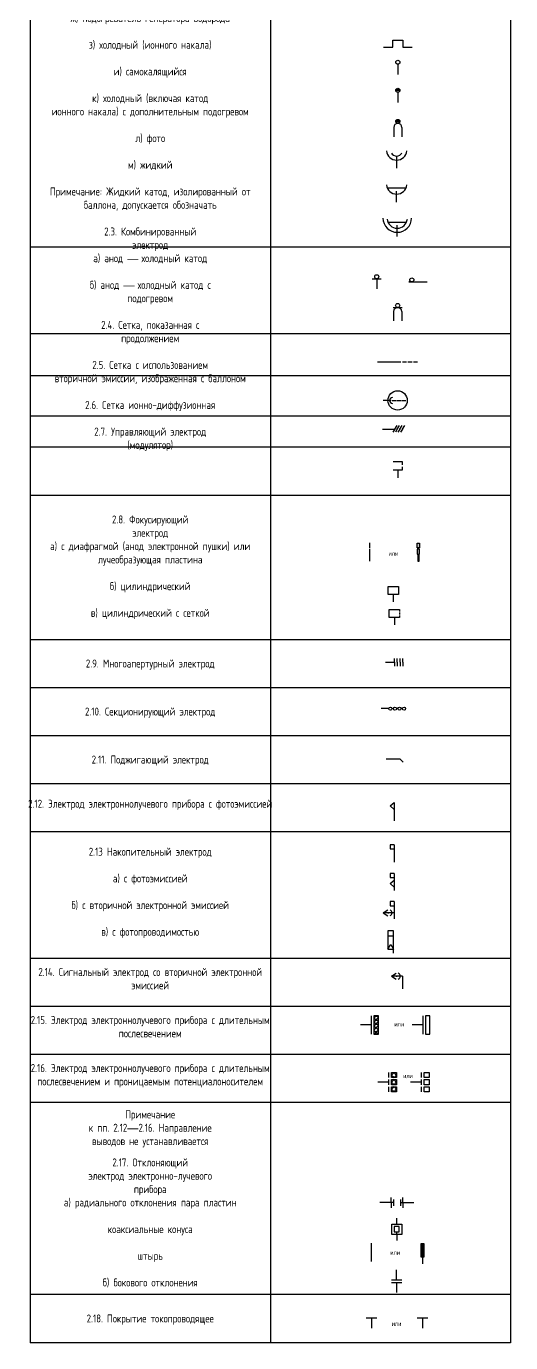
# Model space of a CAD drawing. Header units: millimetres. Extents: x -33 to 3443, y 207 to 2353.
# Drawn here: x -33 to 269, y 338 to 1160 of the extents above; entities that cross this region are included whole.
import ezdxf

# ---------------------------------------------------------------- set-up
doc = ezdxf.new("R2010")
doc.units = ezdxf.units.MM
doc.styles.get("Standard").update_dxf_attribs({"font": 'arial.ttf'})

msp = doc.modelspace()

# ---------------------------------------------------------------- hatches: boundary and pattern name
at = {"true_color": 0x000000}
h = msp.add_hatch(color=18, dxfattribs=at)
h.dxf.hatch_style = 1
h.paths.add_polyline_path([(197.37, 1120.23), (199.91, 1120.23, 1)])
h = msp.add_hatch(color=18, dxfattribs=at)
h.dxf.hatch_style = 1
h.paths.add_polyline_path([(197.37, 1100.74), (199.91, 1100.74, 1)])
h = msp.add_hatch(color=18, dxfattribs=at)
h.dxf.hatch_style = 1
h.paths.add_polyline_path([(212.19, 837.3), (210.79, 837.3), (210.79, 834.25), (212.19, 834.25)])
h.paths.add_polyline_path([(212.19, 833.49), (210.79, 833.49), (210.79, 830.37), (211.11, 830.37), (212.19, 830.37)])
h.paths.add_polyline_path([(211.9, 830.37), (211.14, 830.37), (211.14, 825.99), (211.9, 825.99)])
h = msp.add_hatch(color=18, dxfattribs=at)
h.dxf.hatch_style = 1
h.paths.add_polyline_path([(214.76, 399.68), (213.17, 399.68), (213.17, 391.11), (214.76, 391.11)])

# ---------------------------------------------------------------- linework, layer by layer
for p, q in [((-30.95, 2066.93), (-30.95, 337.7)), ((119.05, 2066.93), (119.05, 337.7)), ((269.05, 2066.93), (269.05, 337.7)), ((195.45, 1147.07), (195.45, 1151.52)), ((195.45, 1151.52), (201.8, 1151.52)), ((201.8, 1151.52), (201.8, 1147.07)), ((189.73, 1147.07), (195.45, 1147.07)), ((201.8, 1147.07), (207.51, 1147.07)), ((198.64, 1136.46), (198.64, 1130.11)), ((197.37, 1120.23), (199.91, 1120.23)), ((198.64, 1118.96), (198.64, 1112.6)), ((196.1, 1096.93), (196.1, 1091.21)), ((197.37, 1100.74), (199.91, 1100.74)), ((201.18, 1096.93), (201.18, 1091.21)), ((197.88, 1079.09), (197.88, 1071.47)), ((192.06, 1059.17), (203.7, 1059.17)), ((197.88, 1050.28), (197.88, 1057.26)), ((203.7, 1059.17), (203.7, 1059.17)), ((192.41, 1037.82), (204.06, 1037.82)), ((204.06, 1037.82), (204.06, 1037.82)), ((198.24, 1028.93), (198.24, 1035.91)), ((269.05, 1022.09), (-30.95, 1022.09)), ((182.68, 1002.41), (188.27, 1002.41)), ((185.47, 1002.41), (185.47, 996.06)), ((206.12, 1000.47), (205.49, 1000.47)), ((205.49, 1000.47), (216.92, 1000.47)), ((195.73, 984.48), (201.32, 984.48)), ((195.99, 981.94), (195.99, 976.22)), ((201.07, 981.94), (201.07, 976.22)), ((269.05, 967.95), (-30.95, 967.95)), ((185.9, 950.62), (200.51, 950.62)), ((201.46, 950.62), (204, 950.62)), ((204.95, 950.62), (207.49, 950.62)), ((208.44, 950.62), (210.99, 950.62)), ((269.05, 941.81), (-30.95, 941.81)), ((194.48, 926.42), (189.39, 926.42)), ((195.11, 926.42), (197.65, 926.42)), ((198.1, 926.42), (200.64, 926.42)), ((201.08, 926.42), (203.62, 926.42)), ((269.05, 916.64), (-30.95, 916.64)), ((189.07, 908.37), (196.69, 908.37)), ((196.69, 908.37), (195.49, 906.5)), ((196.69, 908.37), (198.16, 910.67)), ((198.28, 908.37), (197.08, 906.5)), ((198.28, 908.37), (199.75, 910.67)), ((199.86, 908.37), (198.66, 906.5)), ((199.86, 908.37), (201.34, 910.67)), ((201.45, 908.37), (200.25, 906.5)), ((201.45, 908.37), (202.93, 910.67)), ((269.05, 897.3), (-30.95, 897.3)), ((201.46, 888.14), (195.75, 888.14)), ((195.75, 883.06), (201.46, 883.06)), ((198.6, 883.06), (198.6, 877.97)), ((201.46, 886.23), (201.46, 888.14)), ((201.46, 883.06), (201.46, 884.96)), ((269.05, 866.93), (-30.95, 866.93)), ((181, 837.42), (181, 834.24)), ((181, 833.61), (181, 825.99)), ((210.79, 837.3), (212.19, 837.3)), ((210.79, 834.25), (210.79, 837.3)), ((212.19, 834.25), (210.79, 834.25)), ((210.79, 833.49), (210.79, 830.37)), ((212.19, 833.49), (210.79, 833.49)), ((212.19, 837.3), (212.19, 834.25)), ((212.19, 830.37), (212.19, 833.49)), ((210.79, 830.37), (212.19, 830.37)), ((210.79, 830.37), (211.11, 830.37)), ((211.14, 830.37), (211.14, 825.99)), ((211.14, 825.99), (211.9, 825.99)), ((211.9, 825.99), (211.9, 830.37)), ((192.63, 810.15), (198.99, 810.15)), ((192.63, 805.07), (192.63, 810.15)), ((198.99, 810.15), (198.99, 805.07)), ((198.99, 805.07), (192.63, 805.07)), ((195.81, 805.07), (195.81, 800.62)), ((193.27, 795.84), (199.62, 795.84)), ((193.27, 790.75), (193.27, 795.84)), ((199.62, 790.75), (193.27, 790.75)), ((196.45, 790.75), (196.45, 786.31)), ((199.62, 795.84), (199.62, 794.57)), ((199.62, 793.93), (199.62, 792.66)), ((199.62, 792.02), (199.62, 790.75)), ((269.05, 776.93), (-30.95, 776.93)), ((196.58, 762.83), (196.58, 765.24)), ((198.29, 762.83), (198.29, 765.24)), ((200.01, 762.83), (200.01, 765.24)), ((201.72, 762.83), (201.72, 765.24)), ((190.86, 762.83), (196.58, 762.83)), ((196.58, 762.83), (196.58, 760.41)), ((198.29, 762.83), (198.29, 760.41)), ((200.01, 762.83), (200.01, 760.41)), ((201.72, 762.83), (201.72, 760.41)), ((269.05, 746.93), (-30.95, 746.93)), ((193.02, 733.84), (188.26, 733.84)), ((269.05, 716.93), (-30.95, 716.93)), ((191.34, 702.48), (199.92, 702.48)), ((199.92, 702.48), (201.94, 700.46)), ((269.05, 686.93), (-30.95, 686.93)), ((193.9, 673.06), (196.44, 675.29)), ((196.44, 675.29), (196.44, 663.85)), ((193.9, 673.06), (196.44, 670.84)), ((269.05, 656.93), (-30.95, 656.93)), ((196.41, 648.7), (193.87, 648.7)), ((193.87, 648.7), (193.87, 646.16)), ((193.87, 646.16), (196.41, 646.16)), ((196.41, 648.7), (196.41, 637.9)), ((196.41, 630.92), (193.87, 630.92)), ((193.87, 630.92), (193.87, 628.38)), ((193.87, 628.38), (196.41, 628.38)), ((193.87, 624.54), (196.41, 626.76)), ((196.41, 630.92), (196.41, 620.12)), ((193.87, 624.54), (196.41, 622.31)), ((196.41, 613.27), (193.87, 613.27)), ((193.87, 613.27), (193.87, 610.73)), ((193.87, 610.73), (196.41, 610.73)), ((196.41, 613.27), (196.41, 602.48)), ((196.41, 610.73), (196.41, 606.29)), ((189.43, 606.29), (192.45, 608.19)), ((196.41, 606.29), (189.43, 606.29)), ((189.43, 606.29), (192.45, 604.38)), ((192.45, 606.29), (193.09, 606.29)), ((195.93, 594.98), (192.43, 594.98)), ((192.43, 594.98), (192.43, 583.55)), ((195.93, 581.01), (195.93, 594.98)), ((192.43, 591.81), (195.93, 591.81)), ((192.43, 583.55), (194.18, 586.41)), ((194.18, 586.41), (195.93, 583.55)), ((269.05, 577.7), (-30.95, 577.7)), ((192.43, 583.55), (195.93, 583.55)), ((194.62, 566.7), (197.64, 568.6)), ((201.6, 566.7), (194.62, 566.7)), ((194.62, 566.7), (197.64, 564.79)), ((197.64, 566.7), (198.27, 566.7)), ((201.6, 566.7), (201.6, 558.76)), ((269.05, 547.7), (-30.95, 547.7)), ((182.07, 536.21), (175.4, 536.21)), ((182.07, 541.93), (182.07, 530.49)), ((183.66, 541.93), (183.66, 530.49)), ((186.51, 541.93), (183.66, 541.93)), ((183.66, 540.66), (185.09, 541.93)), ((183.66, 540.66), (185.09, 539.39)), ((183.66, 538.12), (185.09, 539.39)), ((183.66, 538.12), (185.09, 536.85)), ((183.66, 535.58), (185.09, 536.85)), ((183.66, 535.58), (185.09, 534.31)), ((186.51, 540.66), (185.09, 541.93)), ((186.51, 540.66), (185.09, 539.39)), ((186.51, 538.12), (185.09, 539.39)), ((186.51, 538.12), (185.09, 536.85)), ((186.51, 535.58), (185.09, 536.85)), ((186.51, 535.58), (185.09, 534.31)), ((186.51, 530.49), (186.51, 541.93)), ((214.23, 536.21), (207.56, 536.21)), ((214.23, 541.93), (214.23, 530.49)), ((215.82, 541.93), (215.82, 530.49)), ((218.67, 541.93), (215.82, 541.93)), ((218.67, 530.49), (218.67, 541.93)), ((183.66, 533.04), (185.09, 534.31)), ((183.66, 533.04), (185.09, 531.77)), ((183.66, 530.49), (185.09, 531.77)), ((183.66, 530.49), (186.51, 530.49)), ((186.51, 533.04), (185.09, 534.31)), ((186.51, 533.04), (185.09, 531.77)), ((185.09, 531.77), (186.51, 530.49)), ((215.82, 530.49), (218.67, 530.49)), ((269.05, 517.7), (-30.95, 517.7)), ((192.81, 506.51), (192.81, 503.33)), ((192.81, 502.06), (192.81, 498.89)), ((194.71, 503.33), (194.71, 506.51)), ((194.71, 506.51), (197.89, 506.51)), ((196.3, 506.51), (194.71, 504.92)), ((194.71, 504.92), (196.3, 503.33)), ((197.89, 503.33), (194.71, 503.33)), ((194.71, 498.89), (194.71, 502.06)), ((194.71, 502.06), (197.89, 502.06)), ((196.3, 502.06), (194.71, 500.47)), ((197.89, 504.92), (196.3, 506.51)), ((196.3, 503.33), (197.89, 504.92)), ((197.89, 500.47), (196.3, 502.06)), ((197.89, 506.51), (197.89, 503.33)), ((197.89, 502.06), (197.89, 498.89)), ((213.2, 506.51), (213.2, 503.33)), ((213.2, 502.06), (213.2, 498.89)), ((215.1, 503.33), (215.1, 506.51)), ((215.1, 506.51), (218.28, 506.51)), ((218.28, 503.33), (215.1, 503.33)), ((215.1, 498.89), (215.1, 502.06)), ((215.1, 502.06), (218.28, 502.06)), ((218.28, 506.51), (218.28, 503.33)), ((218.28, 502.06), (218.28, 498.89)), ((192.81, 500.47), (186.14, 500.47)), ((192.81, 497.62), (192.81, 494.44)), ((194.71, 500.47), (196.3, 498.89)), ((197.89, 498.89), (194.71, 498.89)), ((194.71, 494.44), (194.71, 497.62)), ((194.71, 497.62), (197.89, 497.62)), ((196.3, 497.62), (194.71, 496.03)), ((194.71, 496.03), (196.3, 494.44)), ((197.89, 494.44), (194.71, 494.44)), ((196.3, 498.89), (197.89, 500.47)), ((197.89, 496.03), (196.3, 497.62)), ((196.3, 494.44), (197.89, 496.03)), ((197.89, 497.62), (197.89, 494.44)), ((213.2, 500.47), (206.53, 500.47)), ((213.2, 497.62), (213.2, 494.44)), ((218.28, 498.89), (215.1, 498.89)), ((215.1, 494.44), (215.1, 497.62)), ((215.1, 497.62), (218.28, 497.62)), ((218.28, 494.44), (215.1, 494.44)), ((218.28, 497.62), (218.28, 494.44)), ((269.05, 487.7), (-30.95, 487.7)), ((194.42, 425.21), (194.42, 428.51)), ((201.66, 425.21), (201.66, 428.51)), ((194.42, 425.21), (187.43, 425.21)), ((195.82, 425.21), (194.42, 425.21)), ((194.42, 425.21), (194.42, 421.91)), ((195.82, 427.12), (195.82, 423.3)), ((200.26, 427.12), (200.26, 423.3)), ((200.26, 425.21), (201.66, 425.21)), ((201.66, 425.21), (201.66, 421.91)), ((201.66, 425.21), (208.65, 425.21)), ((194.79, 411.74), (201.14, 411.74)), ((194.79, 405.39), (194.79, 411.74)), ((197.96, 411.74), (197.96, 415.55)), ((201.14, 411.74), (201.14, 405.39)), ((201.14, 405.39), (194.79, 405.39)), ((199.55, 410.22), (196.37, 410.22)), ((196.37, 410.22), (196.37, 407.04)), ((196.37, 407.04), (197.96, 407.04)), ((197.96, 405.39), (197.96, 407.04)), ((197.96, 407.04), (199.55, 407.04)), ((197.96, 405.39), (197.96, 401.58)), ((199.55, 407.04), (199.55, 410.22)), ((182.06, 399.77), (182.06, 388.34)), ((213.17, 399.68), (214.76, 399.68)), ((213.17, 391.11), (213.17, 399.68)), ((214.76, 399.68), (214.76, 391.11)), ((214.76, 391.11), (213.17, 391.11)), ((213.97, 391.11), (213.97, 386.98)), ((197.88, 376.9), (197.88, 383.25)), ((194.7, 376.9), (201.05, 376.9)), ((194.7, 375.34), (201.05, 375.34)), ((197.88, 375.34), (197.88, 368.99)), ((269.05, 367.7), (-30.95, 367.7)), ((178.78, 353.15), (185.45, 353.15)), ((182.12, 353.15), (182.12, 346.8)), ((210.66, 353.15), (217.33, 353.15)), ((213.99, 353.15), (213.99, 346.8)), ((269.05, 337.7), (-30.95, 337.7))]:
    msp.add_line(p, q)
for centre, radius in [((198.64, 1137.73), 1.27), ((198.64, 1120.23), 1.27), ((198.64, 1100.74), 1.27), ((185.47, 1003.68), 1.27), ((207.39, 1001.74), 1.27), ((198.53, 985.75), 1.27), ((198.5, 926.42), 6.03), ((193.98, 733.84), 0.953), ((196.83, 733.84), 0.953), ((199.66, 733.84), 0.953), ((202.52, 733.84), 0.953)]:
    msp.add_circle(centre, radius)
for centre, radius, start, end in [((198.64, 1096.93), 2.54, 0, 180), ((197.88, 1082.9), 6.35, 185.73917, 354.26083), ((197.88, 1082.9), 3.81, 210, 330), ((197.88, 1061.71), 6.35, 185.73917, 354.26083), ((198.24, 1040.36), 8.89, 180, 0), ((198.24, 1040.36), 6.35, 185.73917, 354.26083), ((198.53, 981.94), 2.54, 0, 180), ((195.31, 926.42), 1.82, 90, 270), ((193.09, 606.29), 1.91, 290.21093, 69.78907), ((198.27, 566.7), 1.91, 290.21093, 69.78907)]:
    msp.add_arc(centre, radius, start, end)

# ---------------------------------------------------------------- texts
at = {"color": 242, "true_color": 0xcd2027, "char_height": 5, "attachment_point": 2}
for s, heights, insert in [('\\pxqc;{\\fGOST type A|b0|i0|c204|p34;2.^IЭлектроды\\P2.1.^IАнод\\Pа) электронной лампы и\\Pионного прибора\\P\\PПримечание. Если\\Pнеобходимо отличить коллекторный электрод от анода, следует использовать обозначение\\P\\Pб) флюоресцирующий\\P\\Pв) рентгеновской трубки\\P\\Pг) рентгеновской трубки\\Pвращающийся\\P\\Pд) с использованием вторичной электронной эмиссии\\PПримечание. Допускается знак вторичной\\Pэмиссии изображать вне баллона\\P\\P2.2.^IКатод\\Pа) общее обозначение\\P\\Pб) термокатод косвенного\\Pнакала\\P\\Pв) прямого накала или подогреватель катода косвенного накала\\P\\Pг) подогреватель с выводом\\Pот средней точки\\P\\Pд) косвенного накала с подогревателем\\P\\Pе) косвенного накала при\\Pраздельном изображении систем электродов с раздельными\\Pподогревателями \\P\\Pж) подогреватель генератора водорода\\P\\Pз) холодный (ионного накала)\\P\\Pи) самокалящийся\\P\\Pк) холодный (включая катод\\Pионного накала) с дополнительным подогревом\\P\\Pл) фото\\P\\Pм) жидкий\\P\\PПримечание: Жидкий катод, изолированный от\\Pбаллона, допускается обозначать\\P\\P2.3.^IКомбинированный\\Pэлектрод\\Pа) анод }— {\\fGOST type A|b0|i0|c204|p34;холодный катод\\P\\Pб) анод }— {\\fGOST type A|b0|i0|c204|p34;холодный катод с\\Pподогревом\\P\\P2.4.^IСетка, показанная с\\Pпродолжением\\P\\P2.5.^IСетка с использованием\\Pвторичной эмиссии, изображенная с баллоном\\P\\P2.6.^IСетка ионно-диффузионная\\P\\P2.7.^IУправляющий электрод\\P(модулятор)}', [739.43], (44.05, 1484.54)), ('\\pxqc;{\\fGOST type A|b0|i0|c204|p34;2.8.^IФокусирующий \\Pэлектрод\\Pа) с диафрагмой (анод электронной пушки) или лучеобразующая пластина\\P\\Pб) цилиндрический\\P\\Pв) цилиндрический с сеткой}', [94.54], (44.05, 854.54)), ('\\pxqc;{\\fGOST type A|b0|i0|c204|p34;2.9.^IМногоапертурный электрод }', [17.61], (44.05, 764.54)), ('\\pxqc;{\\fGOST type A|b0|i0|c204|p34;2.10.^IСекционирующий электрод}', [17.61], (44.05, 734.54)), ('\\pxqc;{\\fGOST type A|b0|i0|c204|p34;2.11.^IПоджигающий электрод}', [17.61], (44.05, 704.54)), ('\\pxqc;{\\fGOST type A|b0|i0|c204|p34;2.12.^IЭлектрод электроннолучевого прибора с фотоэмиссией}', [17.61], (44.05, 676.96)), ('\\pxqc;{\\fGOST type A|b0|i0|c204|p34;2.13 Накопительный электрод\\P\\Pа) с фотоэмиссией\\P\\Pб) с вторичной электронной эмиссией\\P\\Pв) с фотопроводимостью}', [73.82], (44.05, 646.96)), ('\\pxqc;{\\fGOST type A|b0|i0|c204|p34;2.14.^IСигнальный электрод со вторичной электронной\\Pэмиссией}', [30.02], (44.05, 571.81)), ('\\pxqc;{\\fGOST type A|b0|i0|c204|p34;2.15.^IЭлектрод электроннолучевого прибора с длительным послесвечением}', [30.02], (44.05, 541.81)), ('\\pxqc;{\\fGOST type A|b0|i0|c204|p34;2.16.^IЭлектрод электроннолучевого прибора с длительным\\Pпослесвечением и проницаемым потенциалоносителем}', [30.02], (44.05, 511.81)), ('{\\fGOST type A|b0|i0|c204|p34;Примечание\\Pк пп. 2.12}—{\\fGOST type A|b0|i0|c204|p34;2.16. Направление\\Pвыводов не устанавливается}', [30.02], (44.05, 482.82)), ('{\\fGOST type A|b0|i0|c204|p34;2.17.^IОтклоняющий\\Pэлектрод электронно-лучевого\\Pприбора\\Pа) радиального отклонения пара пластин\\P\\Pкоаксиальные конуса\\P\\Pштырь\\P\\Pб) бокового отклонения}', [139.02], (44.05, 452.82)), ('\\pxqc;{\\fGOST type A|b0|i0|c204|p34;2.18. Покрытие токопроводящее}', [17.61], (44.05, 355.31))]:
    msp.add_mtext_dynamic_manual_height_columns(s, width=150, gutter_width=12.5, heights=heights, dxfattribs=dict(at, insert=insert))
at = {"char_height": 2.5, "attachment_point": 1}
for width, insert in [(8.1127, (192.85, 831.88)), (7.3224, (196.51, 537.8)), (7.3224, (201.97, 505.49)), (7.3224, (193.97, 395.11)), (7.3224, (194.84, 350.71))]:
    msp.add_mtext_dynamic_manual_height_columns('или', width=width, gutter_width=12.5, heights=[-2.51], dxfattribs=dict(at, insert=insert))

doc.saveas('drawing.dxf')
